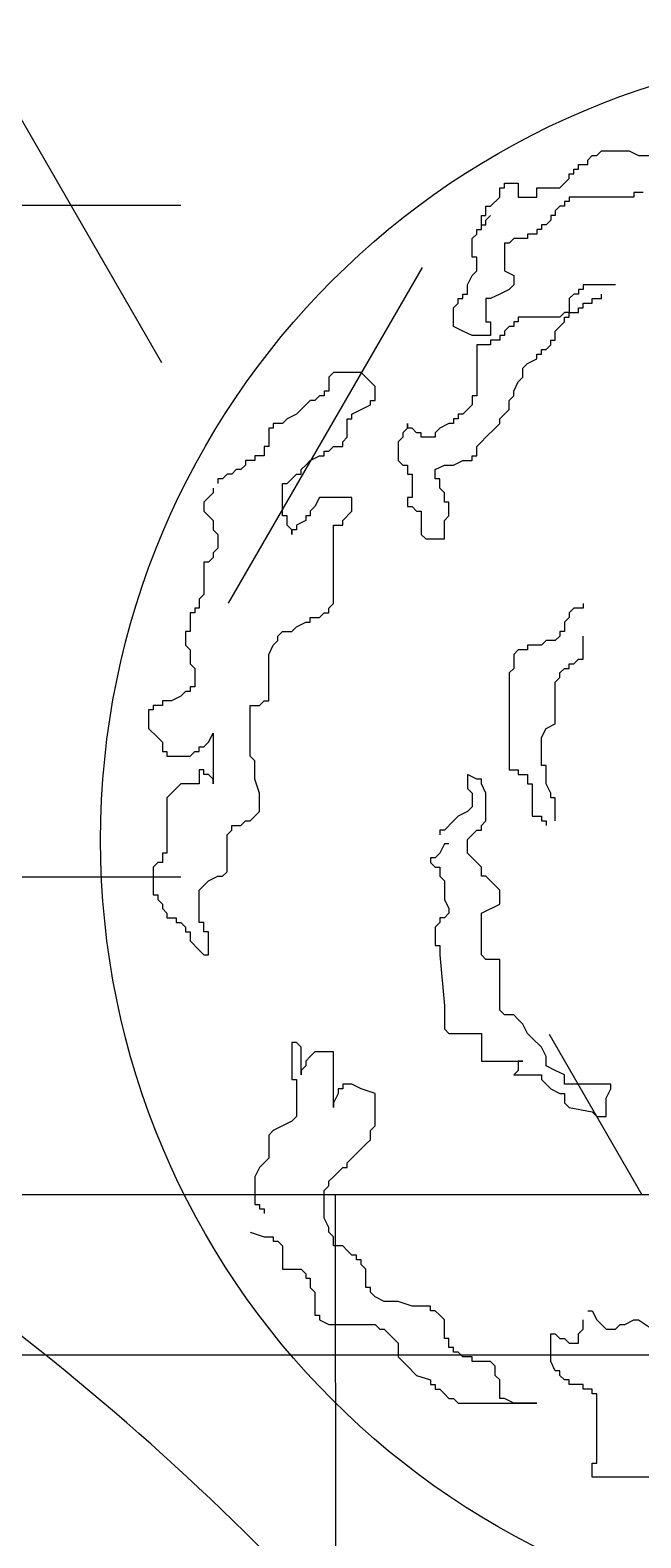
# Model space of a CAD drawing. Extents: x 941299 to 942979, y 2579300 to 2579597.
# Drawn here: x 941993.205 to 941994.455, y 2579408.679 to 2579411.764 of the extents above; entities that cross this region are included whole.
import ezdxf

# ---------------------------------------------------------------- set-up
doc = ezdxf.new("R2010")
doc.units = 0
doc.layers.add('fz', color=7, linetype='CONTINUOUS')
doc.layers.add('绿化工程', color=3, linetype='CONTINUOUS')

# ---------------------------------------------------------------- blocks, each defined once
blk = doc.blocks.new('dys')
at = {"layer": '绿化工程'}
blk.add_arc((0, 0), 5.3048, 35.3736, 58.2438, dxfattribs=at)
blk = doc.blocks.new('hg')
at = {"layer": '绿化工程', "color": 3}
for p, q in [((-0.623, 1.3916), (-0.6136, 1.4011)), ((-0.623, 1.3822), (-0.623, 1.3916)), ((-0.6136, 1.4011), (-0.6041, 1.4011)), ((-0.6041, 1.4011), (-0.5947, 1.4105)), ((-0.5947, 1.4105), (-0.5379, 1.4105)), ((-0.5379, 1.4105), (-0.519, 1.4011)), ((-0.519, 1.4011), (-0.4527, 1.4011)), ((-0.6609, 1.3538), (-0.6609, 1.3633)), ((-0.6609, 1.3633), (-0.6514, 1.3633)), ((-0.6514, 1.3633), (-0.6514, 1.3727)), ((-0.6514, 1.3727), (-0.642, 1.3727)), ((-0.642, 1.3727), (-0.642, 1.3822)), ((-0.642, 1.3822), (-0.623, 1.3822)), ((-0.8028, 1.316), (-0.8028, 1.3349)), ((-0.8028, 1.3349), (-0.7934, 1.3349)), ((-0.7934, 1.3349), (-0.7934, 1.3444)), ((-0.7934, 1.3444), (-0.765, 1.3444)), ((-0.765, 1.3444), (-0.765, 1.316)), ((-0.7271, 1.316), (-0.7271, 1.3349)), ((-0.7271, 1.3349), (-0.6798, 1.3349)), ((-0.6798, 1.3349), (-0.6704, 1.3444)), ((-0.6704, 1.3444), (-0.6609, 1.3538)), ((-0.8312, 1.2782), (-0.8312, 1.2971)), ((-0.8312, 1.2971), (-0.8218, 1.2971)), ((-0.8218, 1.2971), (-0.8028, 1.316)), ((-0.765, 1.316), (-0.7271, 1.316)), ((-0.6798, 1.2971), (-0.6893, 1.2876)), ((-0.6704, 1.2971), (-0.6798, 1.2971)), ((-0.6609, 1.3065), (-0.6704, 1.3065)), ((-0.6704, 1.3065), (-0.6704, 1.2971)), ((-0.5284, 1.316), (-0.6609, 1.316)), ((-0.6609, 1.316), (-0.6609, 1.3065)), ((-0.5095, 1.3254), (-0.5284, 1.3254)), ((-0.5284, 1.3254), (-0.5284, 1.316)), ((-0.8407, 1.2593), (-0.8407, 1.2782)), ((-0.8407, 1.2782), (-0.8312, 1.2782)), ((-0.8312, 1.2687), (-0.8218, 1.2782)), ((-0.8312, 1.2593), (-0.8312, 1.2687)), ((-0.6987, 1.2687), (-0.7082, 1.2593)), ((-0.6893, 1.2782), (-0.6987, 1.2782)), ((-0.6987, 1.2782), (-0.6987, 1.2687)), ((-0.6893, 1.2876), (-0.6893, 1.2782)), ((-0.8596, 1.2309), (-0.8501, 1.2403)), ((-0.8501, 1.2403), (-0.8501, 1.2498)), ((-0.8501, 1.2498), (-0.8407, 1.2498)), ((-0.8407, 1.2498), (-0.8407, 1.2593)), ((-0.8407, 1.2593), (-0.8312, 1.2593)), ((-0.7271, 1.2403), (-0.7461, 1.2403)), ((-0.7461, 1.2403), (-0.7461, 1.2309)), ((-0.7177, 1.2498), (-0.7271, 1.2498)), ((-0.7271, 1.2498), (-0.7271, 1.2403)), ((-0.7082, 1.2593), (-0.7177, 1.2593)), ((-0.7177, 1.2593), (-0.7177, 1.2498)), ((-0.8596, 1.1931), (-0.8596, 1.2309)), ((-0.7839, 1.2214), (-0.7934, 1.2214)), ((-0.7934, 1.2214), (-0.7934, 1.1647)), ((-0.7744, 1.2309), (-0.7839, 1.2214)), ((-0.7461, 1.2309), (-0.7744, 1.2309)), ((-0.8501, 1.1931), (-0.8596, 1.1931)), ((-0.8501, 1.1647), (-0.8501, 1.1931)), ((-0.8691, 1.1363), (-0.8596, 1.1552)), ((-0.8596, 1.1552), (-0.8501, 1.1647)), ((-0.7934, 1.1647), (-0.7744, 1.1552)), ((-0.7744, 1.1552), (-0.7744, 1.1363)), ((-0.8785, 1.108), (-0.8785, 1.1174)), ((-0.8785, 1.1174), (-0.8691, 1.1174)), ((-0.8691, 1.1174), (-0.8691, 1.1363)), ((-0.8028, 1.1174), (-0.8218, 1.108)), ((-0.7839, 1.1269), (-0.8028, 1.1174)), ((-0.7744, 1.1363), (-0.7839, 1.1269)), ((-0.6514, 1.1174), (-0.6609, 1.108)), ((-0.642, 1.1174), (-0.6514, 1.1174)), ((-0.6325, 1.1269), (-0.642, 1.1269)), ((-0.642, 1.1269), (-0.642, 1.1174)), ((-0.5663, 1.1363), (-0.6325, 1.1363)), ((-0.6325, 1.1363), (-0.6325, 1.1269)), ((-0.5947, 1.108), (-0.5947, 1.1174)), ((-0.8974, 1.089), (-0.888, 1.0985)), ((-0.8974, 1.0512), (-0.8974, 1.089)), ((-0.888, 1.0985), (-0.888, 1.108)), ((-0.888, 1.108), (-0.8785, 1.108)), ((-0.8218, 1.108), (-0.8312, 1.108)), ((-0.8312, 1.108), (-0.8312, 1.0607)), ((-0.6609, 1.108), (-0.6609, 1.0796)), ((-0.642, 1.0796), (-0.642, 1.089)), ((-0.642, 1.089), (-0.6325, 1.089)), ((-0.6325, 1.089), (-0.6325, 1.0985)), ((-0.6325, 1.0985), (-0.6136, 1.0985)), ((-0.6136, 1.0985), (-0.6136, 1.108)), ((-0.6136, 1.108), (-0.5947, 1.108)), ((-0.8785, 1.0418), (-0.8974, 1.0512)), ((-0.8312, 1.0607), (-0.8218, 1.0607)), ((-0.8218, 1.0607), (-0.8218, 1.0323)), ((-0.7839, 1.0512), (-0.7934, 1.0418)), ((-0.7744, 1.0512), (-0.7839, 1.0512)), ((-0.765, 1.0607), (-0.7744, 1.0607)), ((-0.7744, 1.0607), (-0.7744, 1.0512)), ((-0.6798, 1.0701), (-0.765, 1.0701)), ((-0.765, 1.0701), (-0.765, 1.0607)), ((-0.6893, 1.0418), (-0.6798, 1.0512)), ((-0.6704, 1.0796), (-0.6798, 1.0701)), ((-0.6798, 1.0512), (-0.6704, 1.0607)), ((-0.6609, 1.0796), (-0.6704, 1.0796)), ((-0.6704, 1.0607), (-0.6704, 1.0701)), ((-0.6704, 1.0701), (-0.6609, 1.0701)), ((-0.6609, 1.0701), (-0.6609, 1.0796)), ((-0.6609, 1.0796), (-0.642, 1.0796)), ((-0.8596, 1.0323), (-0.8785, 1.0418)), ((-0.8218, 1.0323), (-0.8596, 1.0323)), ((-0.8028, 1.0229), (-0.8218, 1.0229)), ((-0.8218, 1.0229), (-0.8218, 1.0134)), ((-0.7934, 1.0323), (-0.8028, 1.0323)), ((-0.8028, 1.0323), (-0.8028, 1.0229)), ((-0.7934, 1.0418), (-0.7934, 1.0323)), ((-0.6987, 1.0134), (-0.6987, 1.0229)), ((-0.6987, 1.0229), (-0.6893, 1.0229)), ((-0.6893, 1.0229), (-0.6893, 1.0418)), ((-0.8218, 1.0134), (-0.8501, 1.0134)), ((-0.8501, 1.0134), (-0.8501, 0.9094)), ((-0.7271, 0.985), (-0.7271, 0.9945)), ((-0.7271, 0.9945), (-0.7177, 0.9945)), ((-0.7177, 0.9945), (-0.7177, 1.0039)), ((-0.7177, 1.0039), (-0.7082, 1.0039)), ((-0.7082, 1.0039), (-0.6987, 1.0134)), ((-1.1435, 0.9567), (-1.1529, 0.9472)), ((-1.0867, 0.9567), (-1.1435, 0.9567)), ((-1.0772, 0.9472), (-1.0867, 0.9567)), ((-0.7555, 0.9661), (-0.7461, 0.9756)), ((-0.7555, 0.9472), (-0.7555, 0.9661)), ((-0.7461, 0.9756), (-0.7271, 0.985)), ((-1.1529, 0.9472), (-1.1529, 0.9188)), ((-1.0678, 0.9378), (-1.0772, 0.9472)), ((-1.0583, 0.9283), (-1.0678, 0.9378)), ((-1.0583, 0.8999), (-1.0583, 0.9283)), ((-0.7744, 0.9188), (-0.765, 0.9378)), ((-0.765, 0.9378), (-0.7555, 0.9472)), ((-1.1908, 0.8999), (-1.2002, 0.8905)), ((-1.1813, 0.8999), (-1.1908, 0.8999)), ((-1.1719, 0.9094), (-1.1813, 0.8999)), ((-1.1624, 0.9094), (-1.1719, 0.9094)), ((-1.1529, 0.9188), (-1.1624, 0.9188)), ((-1.1624, 0.9188), (-1.1624, 0.9094)), ((-1.0678, 0.8905), (-1.0678, 0.8999)), ((-1.0678, 0.8999), (-1.0583, 0.8999)), ((-0.8501, 0.9094), (-0.8596, 0.9094)), ((-0.8596, 0.9094), (-0.8596, 0.8905)), ((-0.7839, 0.8999), (-0.7744, 0.9094)), ((-0.7839, 0.881), (-0.7839, 0.8999)), ((-0.7744, 0.9094), (-0.7744, 0.9188)), ((-1.2192, 0.8716), (-1.2381, 0.8621)), ((-1.2097, 0.881), (-1.2192, 0.8716)), ((-1.2002, 0.8905), (-1.2097, 0.881)), ((-1.1056, 0.8716), (-1.0867, 0.881)), ((-1.1056, 0.8621), (-1.1056, 0.8716)), ((-1.0867, 0.881), (-1.0678, 0.8905)), ((-0.8785, 0.8716), (-0.888, 0.8716)), ((-0.888, 0.8716), (-0.888, 0.8621)), ((-0.8691, 0.881), (-0.8785, 0.8716)), ((-0.8596, 0.8905), (-0.8691, 0.881)), ((-0.8028, 0.8621), (-0.7934, 0.8716)), ((-0.7934, 0.8716), (-0.7839, 0.881)), ((-1.2665, 0.8432), (-1.2759, 0.8432)), ((-1.2759, 0.8432), (-1.2759, 0.8054)), ((-1.2476, 0.8527), (-1.2665, 0.8527)), ((-1.2665, 0.8527), (-1.2665, 0.8432)), ((-1.2381, 0.8621), (-1.2476, 0.8527)), ((-1.1151, 0.8243), (-1.1151, 0.8621)), ((-1.1151, 0.8621), (-1.1056, 0.8621)), ((-0.9921, 0.8432), (-1.0015, 0.8337)), ((-1.0015, 0.8337), (-1.0015, 0.8243)), ((-0.9921, 0.8432), (-0.9921, 0.8527)), ((-0.9921, 0.8527), (-0.9921, 0.8432)), ((-0.9826, 0.8432), (-0.9921, 0.8432)), ((-0.9731, 0.8337), (-0.9826, 0.8432)), ((-0.9637, 0.8337), (-0.9731, 0.8337)), ((-0.9637, 0.8243), (-0.9637, 0.8337)), ((-0.9258, 0.8432), (-0.9353, 0.8337)), ((-0.9353, 0.8337), (-0.9353, 0.8243)), ((-0.9069, 0.8527), (-0.9258, 0.8432)), ((-0.8974, 0.8527), (-0.9069, 0.8527)), ((-0.888, 0.8621), (-0.8974, 0.8621)), ((-0.8974, 0.8621), (-0.8974, 0.8527)), ((-0.8312, 0.8243), (-0.8123, 0.8432)), ((-0.8123, 0.8432), (-0.8028, 0.8527)), ((-0.8028, 0.8527), (-0.8028, 0.8621)), ((-1.2759, 0.8054), (-1.2854, 0.8054)), ((-1.2854, 0.8054), (-1.2854, 0.7865)), ((-1.1529, 0.7959), (-1.1435, 0.8054)), ((-1.1435, 0.8054), (-1.1245, 0.8054)), ((-1.1245, 0.8148), (-1.1151, 0.8243)), ((-1.1245, 0.8054), (-1.1245, 0.8148)), ((-1.0015, 0.8243), (-1.011, 0.8148)), ((-1.011, 0.8148), (-1.011, 0.777)), ((-0.9353, 0.8243), (-0.9637, 0.8243)), ((-0.8501, 0.8054), (-0.8407, 0.8148)), ((-0.8501, 0.7865), (-0.8501, 0.8054)), ((-0.8407, 0.8148), (-0.8312, 0.8243)), ((-1.3043, 0.777), (-1.3233, 0.777)), ((-1.3233, 0.777), (-1.3233, 0.7675)), ((-1.2854, 0.7865), (-1.3043, 0.7865)), ((-1.3043, 0.7865), (-1.3043, 0.777)), ((-1.2002, 0.7675), (-1.1908, 0.777)), ((-1.1908, 0.777), (-1.1719, 0.7865)), ((-1.1719, 0.7865), (-1.1624, 0.7865)), ((-1.1624, 0.7865), (-1.1624, 0.7959)), ((-1.1624, 0.7959), (-1.1529, 0.7959)), ((-1.011, 0.777), (-1.0015, 0.7675)), ((-0.8974, 0.7675), (-0.8785, 0.777)), ((-0.8785, 0.777), (-0.8596, 0.777)), ((-0.8596, 0.777), (-0.8596, 0.7865)), ((-0.8596, 0.7865), (-0.8501, 0.7865)), ((-1.3611, 0.7486), (-1.3706, 0.7392)), ((-1.3516, 0.7486), (-1.3611, 0.7486)), ((-1.3422, 0.7581), (-1.3516, 0.7486)), ((-1.3327, 0.7581), (-1.3422, 0.7581)), ((-1.3233, 0.7675), (-1.3327, 0.7581)), ((-1.2286, 0.7392), (-1.2192, 0.7486)), ((-1.2192, 0.7486), (-1.2097, 0.7486)), ((-1.2097, 0.7581), (-1.2002, 0.7675)), ((-1.2097, 0.7486), (-1.2097, 0.7581)), ((-1.0015, 0.7675), (-0.9921, 0.7675)), ((-0.9921, 0.7675), (-0.9921, 0.7486)), ((-0.9921, 0.7486), (-0.9826, 0.7486)), ((-0.9826, 0.7486), (-0.9826, 0.7014)), ((-0.9353, 0.7581), (-0.9164, 0.7675)), ((-0.9353, 0.7392), (-0.9353, 0.7581)), ((-0.9164, 0.7675), (-0.8974, 0.7675)), ((-1.3895, 0.7108), (-1.3989, 0.7014)), ((-1.3895, 0.7203), (-1.3895, 0.7108)), ((-1.3706, 0.7392), (-1.38, 0.7392)), ((-1.38, 0.7392), (-1.38, 0.7297)), ((-1.2476, 0.6635), (-1.2476, 0.7297)), ((-1.2476, 0.7297), (-1.2381, 0.7297)), ((-1.2381, 0.7297), (-1.2286, 0.7392)), ((-0.9258, 0.7392), (-0.9353, 0.7392)), ((-0.9258, 0.7203), (-0.9258, 0.7392)), ((-0.9164, 0.7108), (-0.9258, 0.7203)), ((-0.9164, 0.6919), (-0.9164, 0.7108)), ((-1.3989, 0.7014), (-1.4084, 0.6919)), ((-1.4084, 0.6919), (-1.4084, 0.673)), ((-1.1813, 0.6824), (-1.1908, 0.673)), ((-1.1719, 0.7014), (-1.1813, 0.6824)), ((-1.1056, 0.7014), (-1.1719, 0.7014)), ((-1.1056, 0.673), (-1.1056, 0.7014)), ((-0.9826, 0.7014), (-0.9921, 0.7014)), ((-0.9921, 0.7014), (-0.9921, 0.6824)), ((-0.9921, 0.6824), (-0.9826, 0.6824)), ((-0.9826, 0.6824), (-0.9731, 0.673)), ((-0.9069, 0.6919), (-0.9164, 0.6919)), ((-0.9069, 0.6635), (-0.9069, 0.6919)), ((-1.4084, 0.673), (-1.3989, 0.6635)), ((-1.3989, 0.6635), (-1.3895, 0.6541)), ((-1.3895, 0.6541), (-1.3895, 0.6352)), ((-1.2381, 0.6635), (-1.2476, 0.6635)), ((-1.2381, 0.6446), (-1.2381, 0.6635)), ((-1.2002, 0.6541), (-1.2192, 0.6446)), ((-1.1908, 0.6635), (-1.2002, 0.6635)), ((-1.2002, 0.6635), (-1.2002, 0.6541)), ((-1.1908, 0.673), (-1.1908, 0.6635)), ((-1.1245, 0.6541), (-1.1056, 0.673)), ((-1.1245, 0.6446), (-1.1245, 0.6541)), ((-0.9731, 0.673), (-0.9637, 0.673)), ((-0.9637, 0.673), (-0.9637, 0.6257)), ((-0.9164, 0.6541), (-0.9069, 0.6635)), ((-0.9164, 0.6163), (-0.9164, 0.6541)), ((-1.3895, 0.6352), (-1.38, 0.6257)), ((-1.38, 0.6257), (-1.38, 0.5973)), ((-1.2286, 0.6352), (-1.2381, 0.6446)), ((-1.2192, 0.6352), (-1.2286, 0.6352)), ((-1.2286, 0.6352), (-1.2286, 0.6257)), ((-1.2286, 0.6257), (-1.2286, 0.6352)), ((-1.2192, 0.6446), (-1.2192, 0.6352)), ((-1.1435, 0.4839), (-1.1435, 0.6446)), ((-1.1435, 0.6446), (-1.1245, 0.6446)), ((-0.9637, 0.6257), (-0.9542, 0.6163)), ((-1.38, 0.5973), (-1.3895, 0.5879)), ((-1.3895, 0.5879), (-1.3895, 0.5784)), ((-0.9542, 0.6163), (-0.9164, 0.6163)), ((-1.3989, 0.569), (-1.4084, 0.569)), ((-1.4084, 0.569), (-1.4084, 0.5028)), ((-1.3895, 0.5784), (-1.3989, 0.569)), ((-1.4084, 0.5028), (-1.4179, 0.4933)), ((-1.4273, 0.465), (-1.4368, 0.465)), ((-1.4368, 0.465), (-1.4368, 0.4271)), ((-1.4179, 0.4744), (-1.4273, 0.4744)), ((-1.4273, 0.4744), (-1.4273, 0.465)), ((-1.4179, 0.4933), (-1.4179, 0.4744)), ((-1.1719, 0.4555), (-1.1624, 0.465)), ((-1.1624, 0.465), (-1.1529, 0.465)), ((-1.1529, 0.4744), (-1.1435, 0.4839)), ((-1.1529, 0.465), (-1.1529, 0.4744)), ((-0.6514, 0.4744), (-0.6609, 0.465)), ((-0.6609, 0.465), (-0.6609, 0.4555)), ((-0.6325, 0.4744), (-0.6514, 0.4744)), ((-0.6325, 0.4839), (-0.6325, 0.4744)), ((-1.2286, 0.4271), (-1.2192, 0.4366)), ((-1.2192, 0.4366), (-1.2002, 0.446)), ((-1.2002, 0.446), (-1.1908, 0.446)), ((-1.1908, 0.446), (-1.1908, 0.4555)), ((-1.1908, 0.4555), (-1.1719, 0.4555)), ((-0.6609, 0.4555), (-0.6704, 0.446)), ((-0.6704, 0.446), (-0.6704, 0.4271)), ((-1.4368, 0.4271), (-1.4463, 0.4271)), ((-1.4463, 0.4271), (-1.4463, 0.3988)), ((-1.2665, 0.3988), (-1.257, 0.4082)), ((-1.257, 0.4177), (-1.2476, 0.4271)), ((-1.257, 0.4082), (-1.257, 0.4177)), ((-1.2476, 0.4271), (-1.2286, 0.4271)), ((-0.7082, 0.4082), (-0.7177, 0.3988)), ((-0.6893, 0.4082), (-0.7082, 0.4082)), ((-0.6798, 0.4177), (-0.6893, 0.4082)), ((-0.6704, 0.4271), (-0.6798, 0.4271)), ((-0.6798, 0.4271), (-0.6798, 0.4177)), ((-0.6325, 0.3704), (-0.6325, 0.4177)), ((-1.4463, 0.3988), (-1.4368, 0.3893)), ((-1.4368, 0.3893), (-1.4368, 0.3609)), ((-1.2759, 0.3799), (-1.2665, 0.3988)), ((-1.2759, 0.2853), (-1.2759, 0.3799)), ((-0.765, 0.3893), (-0.7744, 0.3799)), ((-0.7744, 0.3799), (-0.7744, 0.3515)), ((-0.7461, 0.3893), (-0.765, 0.3893)), ((-0.7177, 0.3988), (-0.7461, 0.3988)), ((-0.7461, 0.3988), (-0.7461, 0.3893)), ((-0.6514, 0.3609), (-0.642, 0.3704)), ((-0.642, 0.3704), (-0.6325, 0.3704)), ((-1.4368, 0.3609), (-1.4273, 0.3515)), ((-1.4273, 0.3515), (-1.4273, 0.3137)), ((-0.7744, 0.3515), (-0.7839, 0.342)), ((-0.7839, 0.342), (-0.7839, 0.1435)), ((-0.6798, 0.342), (-0.6704, 0.3515)), ((-0.6798, 0.3326), (-0.6798, 0.342)), ((-0.6704, 0.3515), (-0.6609, 0.3515)), ((-0.6609, 0.3515), (-0.6609, 0.3609)), ((-0.6609, 0.3609), (-0.6514, 0.3609)), ((-1.4273, 0.3137), (-1.4368, 0.3137)), ((-1.4368, 0.3137), (-1.4368, 0.3042)), ((-0.6893, 0.3231), (-0.6798, 0.3326)), ((-0.6893, 0.238), (-0.6893, 0.3231)), ((-1.4746, 0.2853), (-1.4936, 0.2853)), ((-1.4936, 0.2853), (-1.4936, 0.2758)), ((-1.4557, 0.2948), (-1.4746, 0.2853)), ((-1.4463, 0.3042), (-1.4557, 0.2948)), ((-1.4368, 0.3042), (-1.4463, 0.3042)), ((-1.2949, 0.2758), (-1.2854, 0.2853)), ((-1.2854, 0.2853), (-1.2759, 0.2853)), ((-1.5125, 0.2664), (-1.522, 0.2664)), ((-1.522, 0.2664), (-1.522, 0.2286)), ((-1.4936, 0.2758), (-1.5125, 0.2758)), ((-1.5125, 0.2758), (-1.5125, 0.2664)), ((-1.3138, 0.1718), (-1.3138, 0.2758)), ((-1.3138, 0.2758), (-1.2949, 0.2758)), ((-1.522, 0.2286), (-1.503, 0.2097)), ((-1.3989, 0.2002), (-1.3895, 0.2191)), ((-1.3895, 0.2191), (-1.3895, 0.1151)), ((-0.7177, 0.2097), (-0.7082, 0.2286)), ((-0.7082, 0.2286), (-0.6893, 0.238)), ((-1.503, 0.2097), (-1.4936, 0.2002)), ((-1.4936, 0.2002), (-1.4936, 0.1813)), ((-1.4179, 0.1813), (-1.4179, 0.1907)), ((-1.4179, 0.1907), (-1.4084, 0.1907)), ((-1.4084, 0.1907), (-1.3989, 0.2002)), ((-0.7177, 0.1529), (-0.7177, 0.2097)), ((-1.4936, 0.1813), (-1.4841, 0.1813)), ((-1.4841, 0.1813), (-1.4841, 0.1718)), ((-1.4841, 0.1718), (-1.4368, 0.1718)), ((-1.4368, 0.1718), (-1.4273, 0.1813)), ((-1.4273, 0.1813), (-1.4179, 0.1813)), ((-1.3043, 0.1624), (-1.3138, 0.1718)), ((-1.3043, 0.1245), (-1.3043, 0.1624)), ((-1.4084, 0.1435), (-1.4179, 0.1435)), ((-1.4179, 0.1435), (-1.4179, 0.1151)), ((-1.4084, 0.134), (-1.4084, 0.1435)), ((-1.3989, 0.134), (-1.4084, 0.134)), ((-1.3895, 0.1245), (-1.3989, 0.134)), ((-1.3895, 0.1151), (-1.3895, 0.1245)), ((-1.2949, 0.0962), (-1.3043, 0.1245)), ((-0.8501, 0.1245), (-0.8691, 0.134)), ((-0.8691, 0.134), (-0.8691, 0.1056)), ((-0.8407, 0.1245), (-0.8501, 0.1245)), ((-0.8407, 0.1151), (-0.8407, 0.1245)), ((-0.7839, 0.1435), (-0.765, 0.1435)), ((-0.765, 0.1435), (-0.765, 0.134)), ((-0.765, 0.134), (-0.7461, 0.134)), ((-0.7461, 0.134), (-0.7461, 0.1151)), ((-0.7082, 0.1529), (-0.7177, 0.1529)), ((-0.7082, 0.1151), (-0.7082, 0.1529)), ((-1.4746, 0.0962), (-1.4841, 0.0867)), ((-1.4652, 0.1056), (-1.4746, 0.0962)), ((-1.4557, 0.1151), (-1.4652, 0.1056)), ((-1.4179, 0.1151), (-1.4557, 0.1151)), ((-1.2949, 0.0584), (-1.2949, 0.0962)), ((-0.8691, 0.1056), (-0.8596, 0.0962)), ((-0.8596, 0.0962), (-0.8596, 0.0678)), ((-0.8312, 0.0962), (-0.8407, 0.1151)), ((-0.8312, 0.0394), (-0.8312, 0.0962)), ((-0.7461, 0.1151), (-0.7366, 0.1151)), ((-0.7366, 0.1151), (-0.7366, 0.0489)), ((-0.6987, 0.0962), (-0.7082, 0.1151)), ((-0.6987, 0.0867), (-0.6987, 0.0962)), ((-1.4841, 0.0867), (-1.4841, -0.0267)), ((-0.8596, 0.0678), (-0.8691, 0.0584)), ((-0.6893, 0.0867), (-0.6987, 0.0867)), ((-0.6893, 0.0394), (-0.6893, 0.0867)), ((-1.3327, 0.03), (-1.3233, 0.0394)), ((-1.3233, 0.0394), (-1.3138, 0.0394)), ((-1.3138, 0.0394), (-1.3043, 0.0489)), ((-1.3043, 0.0489), (-1.2949, 0.0584)), ((-0.8974, 0.0394), (-0.9164, 0.0205)), ((-0.888, 0.0489), (-0.8974, 0.0394)), ((-0.8691, 0.0584), (-0.888, 0.0489)), ((-0.8407, 0.03), (-0.8312, 0.0394)), ((-0.7366, 0.0489), (-0.7177, 0.0489)), ((-0.7177, 0.0489), (-0.7177, 0.0394)), ((-0.7177, 0.0394), (-0.7082, 0.0394)), ((-0.7082, 0.0394), (-0.7082, 0.03)), ((-1.3611, 0.0111), (-1.3516, 0.0205)), ((-1.3611, -0.0646), (-1.3611, 0.0111)), ((-1.3516, 0.0205), (-1.3516, 0.03)), ((-1.3516, 0.03), (-1.3327, 0.03)), ((-0.9164, 0.0205), (-0.9258, 0.0205)), ((-0.9258, 0.0205), (-0.9258, 0.0111)), ((-0.8691, 0.0016), (-0.8596, 0.0111)), ((-0.8691, -0.0267), (-0.8691, 0.0016)), ((-0.8596, 0.0111), (-0.8501, 0.0205)), ((-0.8501, 0.0205), (-0.8407, 0.0205)), ((-0.8407, 0.0205), (-0.8407, 0.03)), ((-1.4841, -0.0267), (-1.4936, -0.0267)), ((-1.4936, -0.0267), (-1.4936, -0.0457)), ((-0.9258, -0.0267), (-0.9353, -0.0362)), ((-0.9164, -0.0078), (-0.9258, -0.0267)), ((-0.9069, -0.0078), (-0.9164, -0.0078)), ((-0.8596, -0.0362), (-0.8691, -0.0267)), ((-1.503, -0.0457), (-1.5125, -0.0551)), ((-1.5125, -0.0551), (-1.5125, -0.1118)), ((-1.4936, -0.0457), (-1.503, -0.0457)), ((-0.9353, -0.0362), (-0.9448, -0.0362)), ((-0.9448, -0.0362), (-0.9448, -0.0457)), ((-0.9448, -0.0457), (-0.9353, -0.0551)), ((-0.9353, -0.0551), (-0.9258, -0.0551)), ((-0.9258, -0.0551), (-0.9258, -0.074)), ((-0.8501, -0.0457), (-0.8596, -0.0362)), ((-0.8407, -0.0551), (-0.8501, -0.0457)), ((-0.8407, -0.074), (-0.8407, -0.0551)), ((-1.4084, -0.0929), (-1.3989, -0.0835)), ((-1.3989, -0.0835), (-1.38, -0.074)), ((-1.38, -0.074), (-1.3706, -0.074)), ((-1.3706, -0.074), (-1.3611, -0.0646)), ((-0.9258, -0.074), (-0.9164, -0.0835)), ((-0.9164, -0.0835), (-0.9164, -0.1213)), ((-0.8312, -0.074), (-0.8407, -0.074)), ((-0.8218, -0.0835), (-0.8312, -0.074)), ((-0.8123, -0.0929), (-0.8218, -0.0835)), ((-1.5125, -0.1118), (-1.503, -0.1118)), ((-1.503, -0.1118), (-1.503, -0.1213)), ((-1.503, -0.1213), (-1.4936, -0.1308)), ((-1.4179, -0.1024), (-1.4084, -0.0929)), ((-1.4179, -0.1686), (-1.4179, -0.1024)), ((-0.9164, -0.1213), (-0.9069, -0.1402)), ((-0.8028, -0.1024), (-0.8123, -0.0929)), ((-0.8028, -0.1308), (-0.8028, -0.1024)), ((-1.4936, -0.1308), (-1.4936, -0.1402)), ((-1.4936, -0.1402), (-1.4841, -0.1497)), ((-1.4841, -0.1497), (-1.4841, -0.1591)), ((-0.9069, -0.1497), (-0.9164, -0.1591)), ((-0.9069, -0.1402), (-0.9069, -0.1497)), ((-0.8407, -0.1497), (-0.8028, -0.1308)), ((-0.8407, -0.2348), (-0.8407, -0.1497)), ((-1.4841, -0.1591), (-1.4652, -0.1591)), ((-1.4652, -0.1591), (-1.4652, -0.1686)), ((-1.4652, -0.1686), (-1.4557, -0.1686)), ((-1.4557, -0.1686), (-1.4463, -0.178)), ((-1.4463, -0.178), (-1.4463, -0.1875)), ((-1.4084, -0.1686), (-1.4179, -0.1686)), ((-1.4084, -0.1875), (-1.4084, -0.1686)), ((-0.9258, -0.1686), (-0.9353, -0.178)), ((-0.9353, -0.178), (-0.9353, -0.2159)), ((-0.9164, -0.1591), (-0.9258, -0.1591)), ((-0.9258, -0.1591), (-0.9258, -0.1686)), ((-1.4463, -0.1875), (-1.4368, -0.1875)), ((-1.4368, -0.1875), (-1.4368, -0.2064)), ((-1.4368, -0.2064), (-1.4179, -0.2253)), ((-1.3989, -0.1875), (-1.4084, -0.1875)), ((-1.3989, -0.2348), (-1.3989, -0.1875)), ((-0.9353, -0.2159), (-0.9258, -0.2159)), ((-0.9258, -0.2159), (-0.9258, -0.2348)), ((-1.4179, -0.2253), (-1.4084, -0.2348)), ((-1.4084, -0.2348), (-1.3989, -0.2348)), ((-0.9258, -0.2348), (-0.9164, -0.3388)), ((-0.8312, -0.2442), (-0.8407, -0.2348)), ((-0.8028, -0.2442), (-0.8312, -0.2442)), ((-0.8028, -0.3482), (-0.8028, -0.2442)), ((-0.9164, -0.3388), (-0.9164, -0.3861)), ((-0.7934, -0.3577), (-0.8028, -0.3482)), ((-0.7744, -0.3577), (-0.7934, -0.3577)), ((-0.765, -0.3672), (-0.7744, -0.3577)), ((-0.7555, -0.3766), (-0.765, -0.3672)), ((-0.9164, -0.3861), (-0.9069, -0.3955)), ((-0.9069, -0.3955), (-0.8407, -0.3955)), ((-0.8407, -0.3955), (-0.8407, -0.4523)), ((-0.7461, -0.3955), (-0.7555, -0.3766)), ((-0.7366, -0.405), (-0.7461, -0.3955)), ((-1.2192, -0.4144), (-1.2286, -0.4144)), ((-1.2286, -0.4144), (-1.2286, -0.4901)), ((-1.2097, -0.4239), (-1.2192, -0.4144)), ((-1.2097, -0.4806), (-1.2097, -0.4239)), ((-0.7177, -0.4239), (-0.7366, -0.405)), ((-0.7082, -0.4428), (-0.7177, -0.4239)), ((-1.2002, -0.4617), (-1.2097, -0.4712)), ((-1.1908, -0.4428), (-1.2002, -0.4523)), ((-1.2002, -0.4523), (-1.2002, -0.4617)), ((-1.1813, -0.4333), (-1.1908, -0.4428)), ((-1.1435, -0.4333), (-1.1813, -0.4333)), ((-1.1435, -0.5468), (-1.1435, -0.4333)), ((-0.8407, -0.4523), (-0.7555, -0.4523)), ((-0.7555, -0.4523), (-0.765, -0.4523)), ((-0.765, -0.4523), (-0.765, -0.4712)), ((-0.7082, -0.4617), (-0.7082, -0.4428)), ((-0.6893, -0.4712), (-0.7082, -0.4617)), ((-1.2286, -0.4901), (-1.2192, -0.4901)), ((-1.2192, -0.4901), (-1.2192, -0.5657)), ((-1.2097, -0.4712), (-1.2097, -0.4806)), ((-0.765, -0.4712), (-0.7744, -0.4806)), ((-0.7744, -0.4806), (-0.7177, -0.4806)), ((-0.7177, -0.4806), (-0.7177, -0.4901)), ((-0.7177, -0.4901), (-0.6987, -0.509)), ((-0.6704, -0.4806), (-0.6893, -0.4712)), ((-0.6704, -0.4995), (-0.6704, -0.4806)), ((-1.134, -0.5185), (-1.1435, -0.5374)), ((-1.1245, -0.509), (-1.134, -0.509)), ((-1.134, -0.509), (-1.134, -0.5185)), ((-1.1056, -0.4995), (-1.1245, -0.4995)), ((-1.1245, -0.4995), (-1.1245, -0.509)), ((-1.0867, -0.509), (-1.1056, -0.4995)), ((-1.0583, -0.5185), (-1.0867, -0.509)), ((-1.0583, -0.5846), (-1.0583, -0.5185)), ((-0.6987, -0.509), (-0.6798, -0.5185)), ((-0.6798, -0.5185), (-0.6704, -0.5185)), ((-0.5757, -0.4995), (-0.6704, -0.4995)), ((-0.6704, -0.5185), (-0.6704, -0.5374)), ((-0.5852, -0.5279), (-0.5757, -0.509)), ((-0.5757, -0.509), (-0.5757, -0.4995)), ((-1.1435, -0.5374), (-1.1435, -0.5468)), ((-0.6704, -0.5374), (-0.6609, -0.5468)), ((-0.6609, -0.5468), (-0.6136, -0.5563)), ((-0.5852, -0.5657), (-0.5852, -0.5279)), ((-1.2476, -0.5846), (-1.2665, -0.5941)), ((-1.2286, -0.5752), (-1.2476, -0.5846)), ((-1.2192, -0.5657), (-1.2286, -0.5752)), ((-1.0678, -0.5941), (-1.0583, -0.5846)), ((-0.6136, -0.5563), (-0.6041, -0.5657)), ((-0.6041, -0.5657), (-0.5852, -0.5657)), ((-1.2665, -0.5941), (-1.2759, -0.6036)), ((-1.2759, -0.6036), (-1.2759, -0.6508)), ((-1.0772, -0.6225), (-1.0678, -0.613)), ((-1.0678, -0.613), (-1.0678, -0.5941)), ((-1.1056, -0.6508), (-1.0962, -0.6414)), ((-1.0962, -0.6414), (-1.0867, -0.6319)), ((-1.0867, -0.6319), (-1.0772, -0.6225)), ((-1.2949, -0.6697), (-1.3043, -0.6887)), ((-1.2854, -0.6603), (-1.2949, -0.6697)), ((-1.2759, -0.6508), (-1.2854, -0.6603)), ((-1.134, -0.6792), (-1.1245, -0.6697)), ((-1.1245, -0.6697), (-1.1151, -0.6697)), ((-1.1151, -0.6603), (-1.1056, -0.6508)), ((-1.1151, -0.6697), (-1.1151, -0.6603)), ((-1.3043, -0.6887), (-1.3043, -0.7454)), ((-1.1624, -0.717), (-1.1529, -0.7076)), ((-1.1529, -0.6981), (-1.1435, -0.6887)), ((-1.1529, -0.7076), (-1.1529, -0.6981)), ((-1.1435, -0.6887), (-1.134, -0.6792)), ((-1.1624, -0.7738), (-1.1624, -0.717)), ((-1.3043, -0.7454), (-1.2949, -0.7454)), ((-1.2949, -0.7454), (-1.2949, -0.7548)), ((-1.2949, -0.7548), (-1.2854, -0.7548)), ((-1.2854, -0.7548), (-1.2854, -0.7643)), ((-1.3138, -0.8021), (-1.2854, -0.8116)), ((-1.1529, -0.7927), (-1.1624, -0.7738)), ((-1.1529, -0.8021), (-1.1529, -0.7927)), ((-1.1435, -0.8116), (-1.1529, -0.8021)), ((-1.2854, -0.8116), (-1.2665, -0.8116)), ((-1.2665, -0.8116), (-1.2665, -0.821)), ((-1.2665, -0.821), (-1.257, -0.821)), ((-1.257, -0.821), (-1.2476, -0.8305)), ((-1.2476, -0.8305), (-1.2476, -0.8778)), ((-1.1435, -0.8305), (-1.1435, -0.8116)), ((-1.1245, -0.8305), (-1.1435, -0.8305)), ((-1.1151, -0.84), (-1.1245, -0.8305)), ((-1.1056, -0.8494), (-1.1151, -0.84)), ((-1.0962, -0.8494), (-1.1056, -0.8494)), ((-1.0962, -0.8589), (-1.0962, -0.8494)), ((-1.0867, -0.8589), (-1.0962, -0.8589)), ((-1.0867, -0.8683), (-1.0867, -0.8589)), ((-1.2476, -0.8778), (-1.2097, -0.8778)), ((-1.2097, -0.8778), (-1.2002, -0.8872)), ((-1.2002, -0.8872), (-1.2002, -0.8967)), ((-1.0772, -0.8778), (-1.0867, -0.8683)), ((-1.0772, -0.9156), (-1.0772, -0.8778)), ((-1.2002, -0.8967), (-1.1908, -0.8967)), ((-1.1908, -0.8967), (-1.1908, -0.9156)), ((-1.1908, -0.9156), (-1.1813, -0.9251)), ((-1.1813, -0.9251), (-1.1813, -0.9723)), ((-1.0678, -0.9156), (-1.0772, -0.9156)), ((-1.0678, -0.9251), (-1.0678, -0.9156)), ((-1.0583, -0.9345), (-1.0678, -0.9251)), ((-1.0394, -0.944), (-1.0583, -0.9345)), ((-1.011, -0.944), (-1.0394, -0.944)), ((-0.9826, -0.9534), (-1.011, -0.944)), ((-0.9448, -0.9534), (-0.9826, -0.9534)), ((-0.9448, -0.9629), (-0.9448, -0.9534)), ((-1.1813, -0.9723), (-1.1719, -0.9723)), ((-1.1719, -0.9723), (-1.1719, -0.9818)), ((-1.1719, -0.9818), (-1.1529, -0.9912)), ((-0.9353, -0.9629), (-0.9448, -0.9629)), ((-0.9258, -0.9723), (-0.9353, -0.9629)), ((-0.9164, -0.9818), (-0.9258, -0.9723)), ((-0.9164, -1.0196), (-0.9164, -0.9818)), ((-0.6325, -1.0007), (-0.6325, -0.9818)), ((-0.623, -0.9629), (-0.6136, -0.9629)), ((-0.6136, -0.9629), (-0.6041, -0.9818)), ((-0.6041, -0.9818), (-0.5947, -0.9912)), ((-0.5473, -0.9912), (-0.5284, -0.9818)), ((-0.5284, -0.9818), (-0.519, -0.9818)), ((-0.519, -0.9818), (-0.4906, -1.0007)), ((-1.1529, -0.9912), (-1.0583, -0.9912)), ((-1.0583, -0.9912), (-1.0488, -1.0007)), ((-1.0488, -1.0007), (-1.0394, -1.0007)), ((-1.0394, -1.0007), (-1.0299, -1.0102)), ((-1.0299, -1.0102), (-1.0205, -1.0196)), ((-0.6987, -1.0669), (-0.6987, -1.0102)), ((-0.6987, -1.0102), (-0.6893, -1.0102)), ((-0.6893, -1.0102), (-0.6798, -1.0196)), ((-0.642, -1.0102), (-0.6325, -1.0007)), ((-0.642, -1.0291), (-0.642, -1.0102)), ((-0.5947, -0.9912), (-0.5852, -1.0007)), ((-0.5852, -1.0007), (-0.5663, -1.0007)), ((-0.5663, -1.0007), (-0.5568, -0.9912)), ((-0.5568, -0.9912), (-0.5473, -0.9912)), ((-1.0205, -1.0196), (-1.011, -1.0291)), ((-1.011, -1.0291), (-1.011, -1.0574)), ((-0.9069, -1.0196), (-0.9164, -1.0196)), ((-0.9069, -1.0385), (-0.9069, -1.0196)), ((-0.8974, -1.0385), (-0.9069, -1.0385)), ((-0.8974, -1.048), (-0.8974, -1.0385)), ((-0.888, -1.048), (-0.8974, -1.048)), ((-0.8785, -1.0574), (-0.888, -1.048)), ((-0.6798, -1.0196), (-0.6704, -1.0196)), ((-0.6704, -1.0196), (-0.6609, -1.0291)), ((-0.6609, -1.0291), (-0.642, -1.0291)), ((-1.011, -1.0574), (-1.0015, -1.0669)), ((-1.0015, -1.0669), (-0.9921, -1.0763)), ((-0.9921, -1.0763), (-0.9731, -1.0953)), ((-0.8596, -1.0574), (-0.8785, -1.0574)), ((-0.8596, -1.0669), (-0.8596, -1.0574)), ((-0.8218, -1.0669), (-0.8596, -1.0669)), ((-0.8123, -1.0763), (-0.8218, -1.0669)), ((-0.8123, -1.0953), (-0.8123, -1.0763)), ((-0.6893, -1.0858), (-0.6987, -1.0669)), ((-0.9731, -1.0953), (-0.9448, -1.1047)), ((-0.9448, -1.1047), (-0.9448, -1.1142)), ((-0.8028, -1.1047), (-0.8123, -1.0953)), ((-0.8028, -1.1425), (-0.8028, -1.1047)), ((-0.6798, -1.0858), (-0.6893, -1.0858)), ((-0.6798, -1.0953), (-0.6798, -1.0858)), ((-0.6704, -1.1047), (-0.6798, -1.0953)), ((-0.6609, -1.1047), (-0.6704, -1.1047)), ((-0.6609, -1.1142), (-0.6609, -1.1047)), ((-0.9448, -1.1142), (-0.9353, -1.1142)), ((-0.9353, -1.1142), (-0.9353, -1.1236)), ((-0.9353, -1.1236), (-0.9258, -1.1236)), ((-0.9258, -1.1236), (-0.9164, -1.1331)), ((-0.9164, -1.1331), (-0.9069, -1.1425)), ((-0.6325, -1.1142), (-0.6609, -1.1142)), ((-0.6325, -1.1236), (-0.6325, -1.1142)), ((-0.6136, -1.1236), (-0.6325, -1.1236)), ((-0.6136, -1.1331), (-0.6136, -1.1236)), ((-0.6041, -1.1331), (-0.6136, -1.1331)), ((-0.6041, -1.2749), (-0.6041, -1.1331)), ((-0.9069, -1.1425), (-0.8974, -1.1425)), ((-0.8974, -1.1425), (-0.888, -1.152)), ((-0.888, -1.152), (-0.7271, -1.152)), ((-0.7934, -1.1425), (-0.8028, -1.1425)), ((-0.7744, -1.152), (-0.7934, -1.1425)), ((-0.7271, -1.152), (-0.7744, -1.152)), ((-0.6136, -1.3033), (-0.6136, -1.2749)), ((-0.6136, -1.2749), (-0.6041, -1.2749)), ((-0.4906, -1.3033), (-0.6136, -1.3033))]:
    blk.add_line(p, q, dxfattribs=at)
blk.add_circle((0, 0), 1.62, dxfattribs=at)

msp = doc.modelspace()

# ---------------------------------------------------------------- hatches: boundary and pattern name
at = {"layer": '绿化工程'}
h = msp.add_hatch(dxfattribs=at)
h.set_pattern_fill('HEX', color=9, scale=0.25, style=0)
h.set_pattern_definition([(0, (125, 0), (0, 1.374815), [0.79375, -1.5875]), (120, (125, 0), (-1.1906247155, -0.6874075), [0.79375, -1.5875]), (60, (125.7938, 0), (-1.1906247155, 0.6874075), [0.79375, -1.5875])])
h.paths.add_polyline_path([(941971.7134, 2579411.88137), (941971.7134, 2579409.38137), (942034.2134, 2579409.38137), (942034.2134, 2579411.88137)])
h = msp.add_hatch(dxfattribs=at)
h.set_pattern_fill('ANSI37', color=9, scale=0.35, angle=45, style=0)
h.set_pattern_definition([(90, (125, 0), (-1.11125, 1e-16), []), (180, (125, 0), (-1e-16, -1.11125), [])])
h.paths.add_polyline_path([(941971.7134, 2579409.38137), (941971.7134, 2579404.38137), (942034.2134, 2579404.38137), (942034.2134, 2579409.38137)])

# ---------------------------------------------------------------- linework, layer by layer
at = {"layer": 'fz', "color": 8}
msp.add_line((941784.2134, 2579409.38137), (942084.2134, 2579409.38137), dxfattribs=at)

# ---------------------------------------------------------------- block references
at = {"layer": 'fz'}
for name, p in [('hg', (941994.96938, 2579410.10646)), ('dys', (941989.91923, 2579404.91349))]:
    msp.add_blockref(name, p, dxfattribs=at)

doc.saveas('drawing.dxf')
